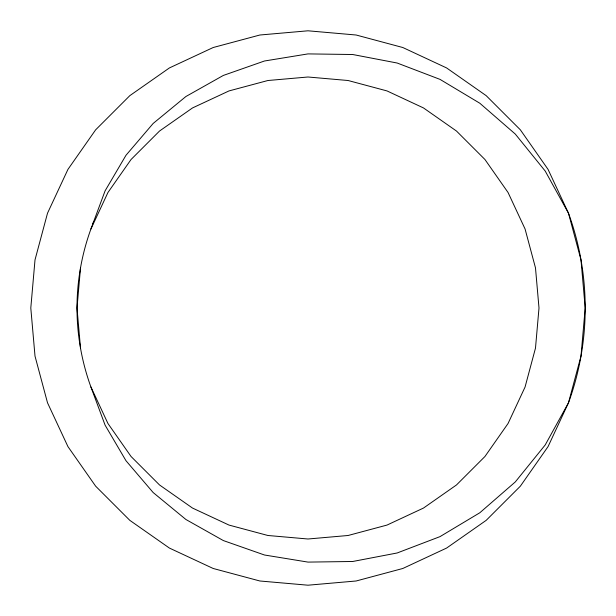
<?xml version="1.0" encoding="UTF-8"?>
<svg xmlns="http://www.w3.org/2000/svg" width="616" height="616" viewBox="0 0 616 616"><rect width="100%" height="100%" fill="white"/><g stroke="black" fill="none" stroke-linecap="round" stroke-linejoin="round"><path stroke-width="0.92" d="M80.511 267.891L77 308L80.511 348.109M91.923 226.334L90.929 228.99A231 231 0 0 0 90.929 387.01L105.09 425.148L125.987 460.73L153.153 492.538L185.901 519.481L223.346 540.571L264.449 554.993L308 562.1L352.699 561.492L397.166 552.976L440.001 536.628L479.818 512.766L515.292 481.935L545.206 444.952L568.483 402.81L580.988 356.133L585.2 308L580.988 259.867L568.483 213.19L548.063 169.4L520.351 129.822L486.178 95.649L446.6 67.937L402.81 47.517L356.133 35.012L308 30.8L259.867 35.012L213.19 47.517L169.4 67.937L129.822 95.649L95.649 129.822L67.937 169.4L47.517 213.19L35.012 259.867L30.8 308L35.012 356.133L47.517 402.81L67.937 446.6L95.649 486.178L129.822 520.351L169.4 548.063L213.19 568.483L259.867 580.988L308 585.2L356.133 580.988L402.81 568.483L446.6 548.063L486.178 520.351L520.351 486.178L548.063 446.6L568.483 402.81A277.2 277.2 0 0 0 568.483 213.19L545.206 171.048L515.292 134.065L479.818 103.234L440.001 79.372L397.166 63.024L352.699 54.508L308 53.9L264.449 61.007L223.346 75.429L185.901 96.519L153.153 123.462L125.987 155.27L105.09 190.852L90.929 228.99L107.946 192.5L131.046 159.513L159.513 131.046L192.5 107.946L228.99 90.929L267.891 80.511L308 77L348.109 80.511L387.01 90.929L423.5 107.946L456.487 131.046L484.954 159.513L508.054 192.5L525.071 228.99L535.489 267.891L539 308L535.489 348.109L525.071 387.01L508.054 423.5L484.954 456.487L456.487 484.954L423.5 508.054L387.01 525.071L348.109 535.489L308 539L267.891 535.489L228.99 525.071L192.5 508.054L159.513 484.954L131.046 456.487L107.946 423.5L90.929 387.01M92.577 224.555L93.563 221.899"/></g></svg>
